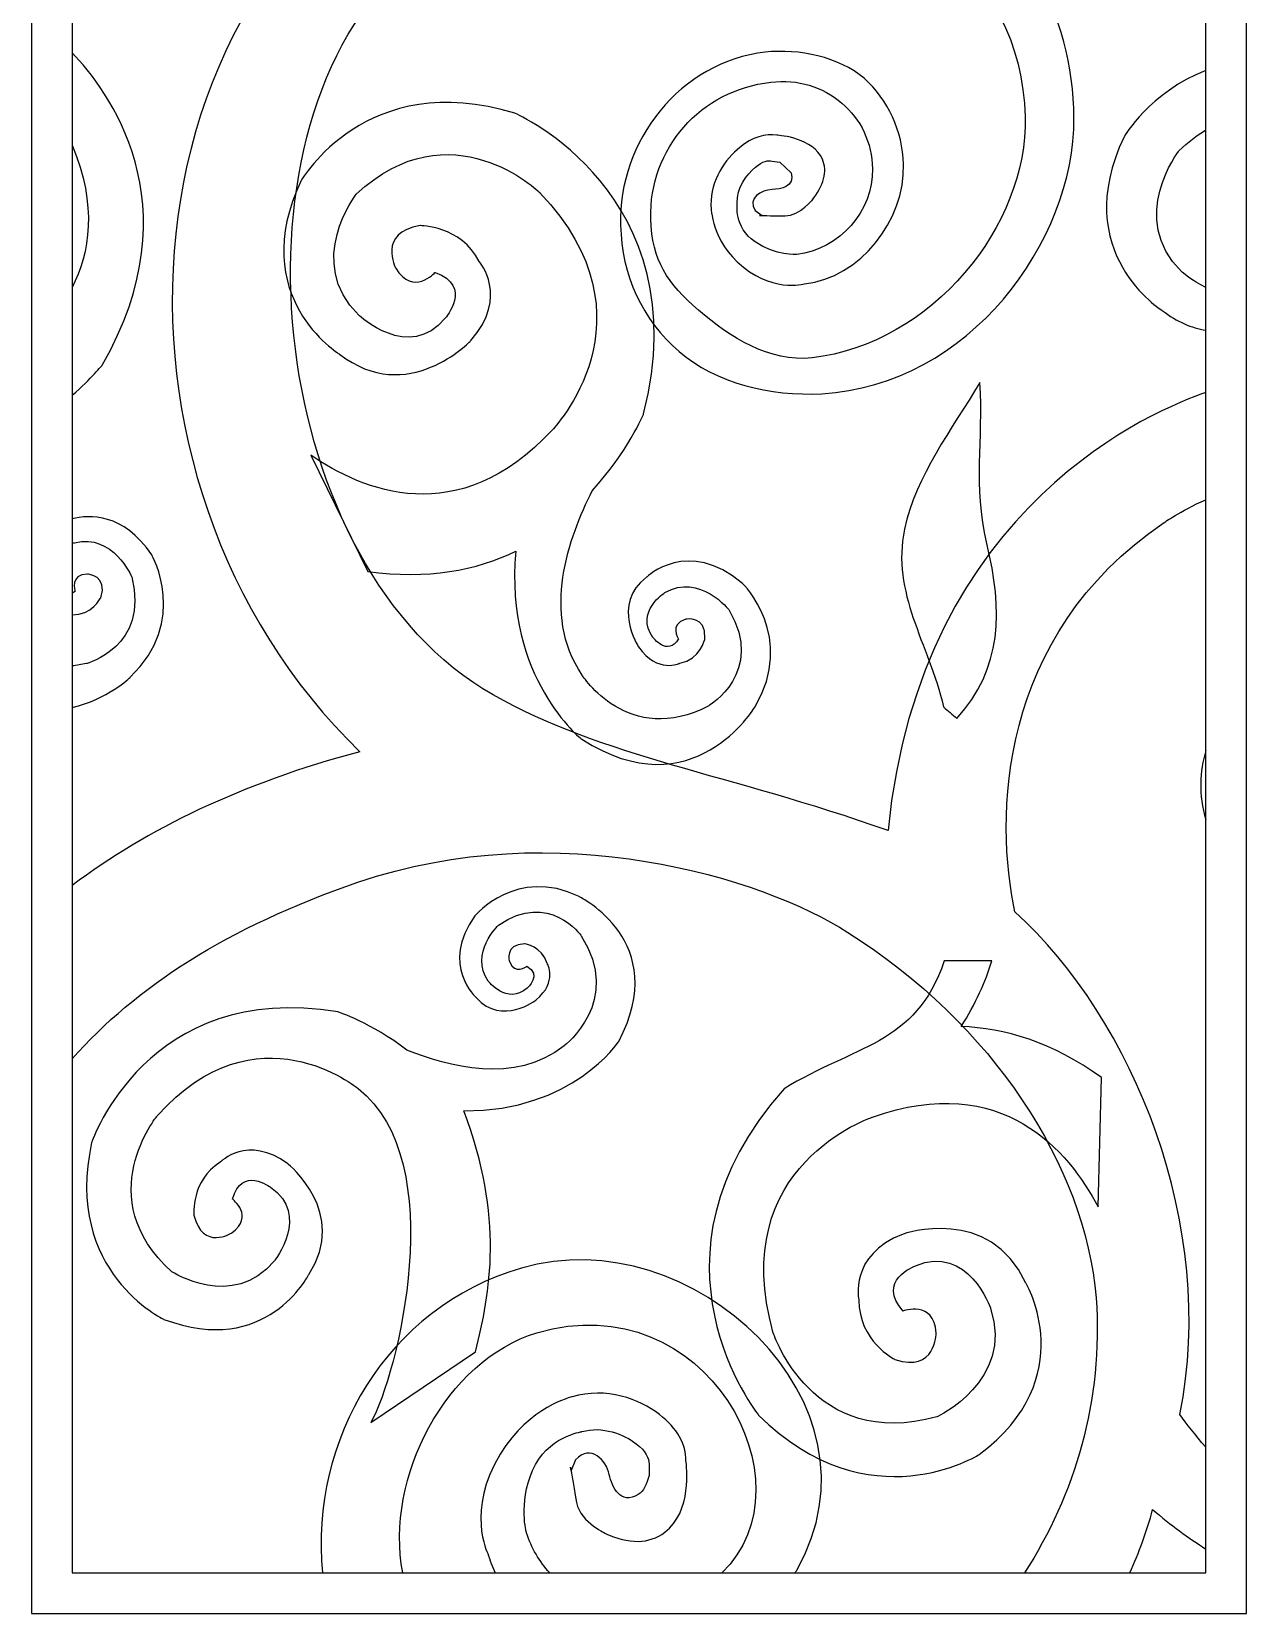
# Model space of a CAD drawing. Header units: centimetres. Extents: x -9.3 to 4.2, y -16.9 to 28.3.
# Drawn here: x -9.33 to 4.24, y -16.93 to 0.74 of the extents above; entities that cross this region are included whole.
import ezdxf

# ---------------------------------------------------------------- set-up
doc = ezdxf.new("R2010")
doc.units = ezdxf.units.CM
doc.header["$MEASUREMENT"] = 0
doc.layers.add('layer 1', color=7, linetype='Continuous')

msp = doc.modelspace()

# ---------------------------------------------------------------- linework, layer by layer
at = {"layer": 'layer 1', "color": 17}
msp.add_lwpolyline([(-9.32529, -16.92782), (4.24021, -16.92782), (4.24021, 28.2905), (-9.32529, 28.2905), (-9.32529, -16.92782)], close=True, dxfattribs=at)
at = {"layer": 'layer 1', "color": 7}
msp.add_open_spline([(-8.87311, 27.83832), (-8.87311, 27.83832), (3.78802, 27.83832), (3.78802, 27.83832), (3.78802, 27.83832), (3.78802, 27.83832), (3.78802, -16.47565), (3.78802, -16.47565), (3.78802, -16.47565), (3.78802, -16.47565), (-8.87311, -16.47565), (-8.87311, -16.47565), (-8.87311, -16.47565), (-8.87311, -16.47565), (-8.87311, 27.83832), (-8.87311, 27.83832)], degree=3, knots=[0, 0, 0, 0, 0.2, 0.2, 0.2, 0.2, 0.4, 0.4, 0.4, 0.4, 0.6, 0.6, 0.6, 0.6, 1, 1, 1, 1], dxfattribs=at)
at = {"layer": 'layer 1', "color": 15}
for points, knots in [([(3.78802, 5.43565), (3.48702, 5.34152), (3.29549, 5.22539), (3.29549, 5.22539), (3.29549, 5.22539), (0.88293, 3.83805), (1.91641, 1.39876), (1.91641, 1.39876), (1.91641, 1.39876), (1.91641, 1.39876), (1.89434, 1.41456), (1.89434, 1.41456), (1.89434, 1.41456), (2.15342, 0.91085), (2.3115, 0.35871), (2.31453, -0.22682), (2.31453, -0.22682), (2.32285, -1.60385), (1.14296, -3.21564), (-0.50198, -3.30561), (-0.50198, -3.30561), (-1.07576, -3.33696), (-1.68641, -3.18894), (-2.09355, -2.83376), (-2.09355, -2.83376), (-2.50554, -2.486), (-2.73774, -1.98071), (-2.74787, -1.42357), (-2.74787, -1.42357), (-2.77909, -0.48716), (-2.07727, 0.40499), (-1.13203, 0.50844), (-1.13203, 0.50844), (-0.7577, 0.55069), (-0.30665, 0.4533), (-0.02824, 0.21788), (-0.02824, 0.21788), (0.23918, -0.02097), (0.40138, -0.37474), (0.41186, -0.74304), (0.41186, -0.74304), (0.4303, -1.37234), (-0.07348, -2.01014), (-0.69497, -2.07893), (-0.69497, -2.07893), (-0.69497, -2.07893), (-1.07858, -2.18536), (-1.44465, -1.83151), (-1.44465, -1.83151), (-1.75227, -1.53798), (-1.73894, -1.19668), (-1.73894, -1.19668), (-1.73894, -1.19668), (-1.74504, -0.92235), (-1.57764, -0.68421), (-1.41723, -0.55596), (-1.41723, -0.55596), (-1.28048, -0.44156), (-1.12612, -0.39356), (-1.00451, -0.41936), (-1.00451, -0.41936), (-0.96048, -0.42004), (-0.59901, -0.45066), (-0.49418, -0.688), (-0.49418, -0.688), (-0.4342, -0.82135), (-0.48208, -0.98051), (-0.61396, -1.15163), (-0.61396, -1.15163), (-0.59144, -1.11661), (-0.74309, -1.32273), (-0.91203, -1.3204), (-0.91203, -1.3204), (-1.07419, -1.31804), (-1.19636, -1.31426), (-1.19636, -1.31426), (-1.19636, -1.31426), (-1.19636, -1.31426), (-1.1682, -1.31564), (-1.1682, -1.31564), (-1.1682, -1.31564), (-1.1682, -1.31564), (-1.2461, -1.25899), (-1.2461, -1.25899), (-1.2461, -1.25899), (-1.33574, -1.12087), (-1.17518, -1.03115), (-1.05708, -1.025), (-1.05708, -1.025), (-0.95822, -1.02463), (-0.79725, -0.99037), (-0.84143, -0.83748), (-0.84143, -0.83748), (-0.84143, -0.83748), (-0.971, -0.72132), (-0.971, -0.72132), (-0.971, -0.72132), (-0.971, -0.72132), (-1.05721, -0.7083), (-1.05721, -0.7083), (-1.05721, -0.7083), (-1.09832, -0.69554), (-1.16093, -0.70869), (-1.24134, -0.77483), (-1.24134, -0.77483), (-1.34054, -0.85522), (-1.45491, -1.01039), (-1.44581, -1.17802), (-1.44581, -1.17802), (-1.44581, -1.17802), (-1.48417, -1.45251), (-1.2467, -1.60828), (-1.2467, -1.60828), (-1.0111, -1.77379), (-0.78087, -1.74944), (-0.78087, -1.74944), (-0.78087, -1.74944), (-0.30307, -1.696), (0.07615, -1.26421), (0.06488, -0.79472), (0.06488, -0.79472), (0.06082, -0.50154), (-0.06591, -0.23803), (-0.2789, -0.06016), (-0.2789, -0.06016), (-0.49066, 0.12661), (-0.76806, 0.20729), (-1.06918, 0.17399), (-1.06918, 0.17399), (-1.85613, 0.08574), (-2.4295, -0.56757), (-2.41133, -1.35098), (-2.41133, -1.35098), (-2.39707, -1.82702), (-2.22363, -2.07151), (-1.87787, -2.37273), (-1.87787, -2.37273), (-1.52299, -2.67624), (-1.08882, -2.95766), (-0.60996, -2.90485), (-0.60996, -2.90485), (0.7278, -2.75252), (1.80289, -1.42268), (1.76959, -0.21509), (1.76959, -0.21509), (1.72848, 1.44167), (0.27421, 2.44581), (-1.43369, 2.8914), (-1.43369, 2.8914), (-2.44592, 3.15245), (-4.21631, 2.41402), (-5.23003, 1.4301), (-5.23003, 1.4301), (-7.21134, -0.4783), (-6.66872, -5.25545), (-4.17098, -6.66934), (-4.17098, -6.66934), (-2.93144, -7.37092), (-1.54206, -7.55202), (0.23895, -8.18469), (0.23895, -8.18469), (0.59485, -4.53389), (3.26595, -3.46797), (3.78802, -3.29358), (3.78802, -3.29358), (3.78802, -3.29358), (3.78802, -4.4893), (3.78802, -4.4893), (3.78802, -4.4893), (3.49674, -4.61917), (3.32106, -4.74482), (3.32106, -4.74482), (3.32106, -4.74482), (1.4464, -6.01859), (1.43562, -8.064), (1.65559, -9.09158), (1.65559, -9.09158), (2.98362, -10.30301), (3.91831, -12.58962), (3.4986, -14.70854), (3.4986, -14.70854), (3.57149, -14.80922), (3.66903, -14.93619), (3.78802, -15.07338), (3.78802, -15.07338), (3.78802, -15.07338), (3.78802, -16.20898), (3.78802, -16.20898), (3.78802, -16.20898), (3.59418, -16.08605), (3.39571, -15.94079), (3.1937, -15.76941), (3.1937, -15.76941), (3.12718, -16.01138), (3.04131, -16.24707), (2.93922, -16.47565), (2.93922, -16.47565), (2.93922, -16.47565), (1.76403, -16.47565), (1.76403, -16.47565), (1.76403, -16.47565), (2.32061, -15.60457), (2.64397, -14.5528), (2.56228, -13.40377), (2.56228, -13.40377), (2.43611, -11.92959), (1.41472, -10.3493), (-0.21152, -9.32189), (-0.21152, -9.32189), (-1.16409, -8.71217), (-3.45725, -8.00309), (-5.68185, -8.76269), (-5.68185, -8.76269), (-7.14143, -9.26372), (-8.16162, -9.93048), (-8.87311, -10.73422), (-8.87311, -10.73422), (-8.87311, -10.73422), (-8.87311, -8.79967), (-8.87311, -8.79967), (-8.87311, -8.79967), (-8.03326, -8.1663), (-6.98774, -7.65851), (-5.65935, -7.30404), (-5.65935, -7.30404), (-8.78313, -4.28617), (-8.51462, 1.53512), (-4.17952, 3.39027), (-4.17952, 3.39027), (-3.72628, 3.84414), (-3.12608, 4.73612), (-3.97861, 5.88222), (-3.97861, 5.88222), (-3.97861, 5.88222), (-4.89671, 7.1843), (-6.4054, 6.20721), (-6.4054, 6.20721), (-6.4054, 6.20721), (-7.45537, 5.46534), (-6.73672, 4.34202), (-6.73672, 4.34202), (-6.73672, 4.34202), (-6.15382, 3.68922), (-5.50603, 4.14085), (-5.50603, 4.14085), (-5.50603, 4.14085), (-4.93475, 4.55875), (-5.31431, 5.01099), (-5.31431, 5.01099), (-5.31431, 5.01099), (-5.58382, 5.35716), (-5.79691, 4.99458), (-5.79691, 4.99458), (-5.79691, 4.99458), (-5.59035, 4.72481), (-5.91357, 4.60315), (-5.91357, 4.60315), (-5.91357, 4.60315), (-6.3111, 4.48206), (-6.29859, 4.93068), (-6.29859, 4.93068), (-6.29859, 4.93068), (-6.22309, 5.34588), (-5.82279, 5.46275), (-5.82279, 5.46275), (-5.82279, 5.46275), (-5.41386, 5.70476), (-5.0378, 5.2271), (-5.0378, 5.2271), (-5.0378, 5.2271), (-4.48263, 4.46052), (-5.15065, 3.87015), (-5.15065, 3.87015), (-5.15065, 3.87015), (-5.90855, 3.03093), (-6.98051, 3.81167), (-6.98051, 3.81167), (-6.98051, 3.81167), (-8.00116, 4.683), (-7.25834, 6.10411), (-7.25834, 6.10411), (-7.25834, 6.10411), (-6.09557, 7.82168), (-3.96863, 6.83932), (-3.96863, 6.83932), (-3.96863, 6.83932), (-3.61507, 6.60418), (-3.28831, 6.17376), (-3.28831, 6.17376), (-2.86245, 5.85146), (-2.14193, 5.42018), (-1.44066, 5.72191), (-1.44066, 5.72191), (-1.44066, 5.72191), (-0.61226, 6.05101), (-0.88997, 6.94988), (-0.88997, 6.94988), (-0.88997, 6.94988), (-1.11757, 7.58199), (-1.82053, 7.33592), (-1.82053, 7.33592), (-1.82053, 7.33592), (-2.25385, 7.10526), (-2.11968, 6.71772), (-2.11968, 6.71772), (-2.11968, 6.71772), (-1.981, 6.37403), (-1.68769, 6.51145), (-1.68769, 6.51145), (-1.68769, 6.51145), (-1.46328, 6.62025), (-1.62323, 6.76763), (-1.62323, 6.76763), (-1.62323, 6.76763), (-1.79464, 6.69417), (-1.80846, 6.87935), (-1.80846, 6.87935), (-1.80846, 6.87935), (-1.81625, 7.09525), (-1.57724, 7.03623), (-1.57724, 7.03623), (-1.57724, 7.03623), (-1.37602, 6.95167), (-1.37521, 6.73426), (-1.37521, 6.73426), (-1.37521, 6.73426), (-1.30783, 6.48874), (-1.61912, 6.34701), (-1.61912, 6.34701), (-1.61912, 6.34701), (-2.10526, 6.146), (-2.31025, 6.56163), (-2.31025, 6.56163), (-2.31025, 6.56163), (-2.63662, 7.05493), (-2.0651, 7.52172), (-2.0651, 7.52172), (-2.0651, 7.52172), (-1.42068, 7.96826), (-0.78987, 7.41259), (-0.78987, 7.41259), (-0.78987, 7.41259), (0.14483, 6.59641), (-0.79072, 5.59732), (-0.79072, 5.59732), (-0.79072, 5.59732), (-1.55137, 4.92723), (-2.81926, 5.28428), (-2.81926, 5.28428), (-2.6991, 4.85288), (-2.69824, 4.33741), (-2.89482, 3.74796), (-2.89482, 3.74796), (-2.2789, 3.83345), (-1.71421, 3.80571), (-1.26724, 3.72503), (-1.26724, 3.72503), (-0.55293, 3.59645), (0.1108, 3.29409), (0.67209, 2.87152), (0.67209, 2.87152), (1.1466, 5.96748), (3.44612, 6.32756), (3.78802, 6.36414), (3.78802, 6.36414), (3.78802, 6.36414), (3.78802, 5.43565), (3.78802, 5.43565)], [0, 0, 0, 0, 0.01075269, 0.01075269, 0.01075269, 0.01075269, 0.02150538, 0.02150538, 0.02150538, 0.02150538, 0.03225806, 0.03225806, 0.03225806, 0.03225806, 0.04301075, 0.04301075, 0.04301075, 0.04301075, 0.05376344, 0.05376344, 0.05376344, 0.05376344, 0.06451613, 0.06451613, 0.06451613, 0.06451613, 0.07526882, 0.07526882, 0.07526882, 0.07526882, 0.08602151, 0.08602151, 0.08602151, 0.08602151, 0.09677419, 0.09677419, 0.09677419, 0.09677419, 0.10752688, 0.10752688, 0.10752688, 0.10752688, 0.11827957, 0.11827957, 0.11827957, 0.11827957, 0.12903226, 0.12903226, 0.12903226, 0.12903226, 0.13978495, 0.13978495, 0.13978495, 0.13978495, 0.15053763, 0.15053763, 0.15053763, 0.15053763, 0.16129032, 0.16129032, 0.16129032, 0.16129032, 0.17204301, 0.17204301, 0.17204301, 0.17204301, 0.1827957, 0.1827957, 0.1827957, 0.1827957, 0.19354839, 0.19354839, 0.19354839, 0.19354839, 0.20430108, 0.20430108, 0.20430108, 0.20430108, 0.21505376, 0.21505376, 0.21505376, 0.21505376, 0.22580645, 0.22580645, 0.22580645, 0.22580645, 0.23655914, 0.23655914, 0.23655914, 0.23655914, 0.24731183, 0.24731183, 0.24731183, 0.24731183, 0.25806452, 0.25806452, 0.25806452, 0.25806452, 0.2688172, 0.2688172, 0.2688172, 0.2688172, 0.27956989, 0.27956989, 0.27956989, 0.27956989, 0.29032258, 0.29032258, 0.29032258, 0.29032258, 0.30107527, 0.30107527, 0.30107527, 0.30107527, 0.31182796, 0.31182796, 0.31182796, 0.31182796, 0.32258065, 0.32258065, 0.32258065, 0.32258065, 0.33333333, 0.33333333, 0.33333333, 0.33333333, 0.34408602, 0.34408602, 0.34408602, 0.34408602, 0.35483871, 0.35483871, 0.35483871, 0.35483871, 0.3655914, 0.3655914, 0.3655914, 0.3655914, 0.37634409, 0.37634409, 0.37634409, 0.37634409, 0.38709677, 0.38709677, 0.38709677, 0.38709677, 0.39784946, 0.39784946, 0.39784946, 0.39784946, 0.40860215, 0.40860215, 0.40860215, 0.40860215, 0.41935484, 0.41935484, 0.41935484, 0.41935484, 0.43010753, 0.43010753, 0.43010753, 0.43010753, 0.44086022, 0.44086022, 0.44086022, 0.44086022, 0.4516129, 0.4516129, 0.4516129, 0.4516129, 0.46236559, 0.46236559, 0.46236559, 0.46236559, 0.47311828, 0.47311828, 0.47311828, 0.47311828, 0.48387097, 0.48387097, 0.48387097, 0.48387097, 0.49462366, 0.49462366, 0.49462366, 0.49462366, 0.50537634, 0.50537634, 0.50537634, 0.50537634, 0.51612903, 0.51612903, 0.51612903, 0.51612903, 0.52688172, 0.52688172, 0.52688172, 0.52688172, 0.53763441, 0.53763441, 0.53763441, 0.53763441, 0.5483871, 0.5483871, 0.5483871, 0.5483871, 0.55913978, 0.55913978, 0.55913978, 0.55913978, 0.56989247, 0.56989247, 0.56989247, 0.56989247, 0.58064516, 0.58064516, 0.58064516, 0.58064516, 0.59139785, 0.59139785, 0.59139785, 0.59139785, 0.60215054, 0.60215054, 0.60215054, 0.60215054, 0.61290323, 0.61290323, 0.61290323, 0.61290323, 0.62365591, 0.62365591, 0.62365591, 0.62365591, 0.6344086, 0.6344086, 0.6344086, 0.6344086, 0.64516129, 0.64516129, 0.64516129, 0.64516129, 0.65591398, 0.65591398, 0.65591398, 0.65591398, 0.66666667, 0.66666667, 0.66666667, 0.66666667, 0.67741935, 0.67741935, 0.67741935, 0.67741935, 0.68817204, 0.68817204, 0.68817204, 0.68817204, 0.69892473, 0.69892473, 0.69892473, 0.69892473, 0.70967742, 0.70967742, 0.70967742, 0.70967742, 0.72043011, 0.72043011, 0.72043011, 0.72043011, 0.7311828, 0.7311828, 0.7311828, 0.7311828, 0.74193548, 0.74193548, 0.74193548, 0.74193548, 0.75268817, 0.75268817, 0.75268817, 0.75268817, 0.76344086, 0.76344086, 0.76344086, 0.76344086, 0.77419355, 0.77419355, 0.77419355, 0.77419355, 0.78494624, 0.78494624, 0.78494624, 0.78494624, 0.79569892, 0.79569892, 0.79569892, 0.79569892, 0.80645161, 0.80645161, 0.80645161, 0.80645161, 0.8172043, 0.8172043, 0.8172043, 0.8172043, 0.82795699, 0.82795699, 0.82795699, 0.82795699, 0.83870968, 0.83870968, 0.83870968, 0.83870968, 0.84946237, 0.84946237, 0.84946237, 0.84946237, 0.86021505, 0.86021505, 0.86021505, 0.86021505, 0.87096774, 0.87096774, 0.87096774, 0.87096774, 0.88172043, 0.88172043, 0.88172043, 0.88172043, 0.89247312, 0.89247312, 0.89247312, 0.89247312, 0.90322581, 0.90322581, 0.90322581, 0.90322581, 0.91397849, 0.91397849, 0.91397849, 0.91397849, 0.92473118, 0.92473118, 0.92473118, 0.92473118, 0.93548387, 0.93548387, 0.93548387, 0.93548387, 0.94623656, 0.94623656, 0.94623656, 0.94623656, 0.95698925, 0.95698925, 0.95698925, 0.95698925, 0.96774194, 0.96774194, 0.96774194, 0.96774194, 0.97849462, 0.97849462, 0.97849462, 0.97849462, 1, 1, 1, 1]), ([(-8.87311, -2.12072), (-8.67818, -1.73578), (-8.58787, -1.20544), (-8.87311, -0.53018), (-8.87311, -0.53018), (-8.87311, -0.53018), (-8.87311, 0.50207), (-8.87311, 0.50207), (-8.87311, 0.50207), (-8.48514, 0.10015), (-7.49946, -1.17982), (-8.53694, -2.98582), (-8.53694, -2.98582), (-8.53694, -2.98582), (-8.65607, -3.13445), (-8.87311, -3.32337), (-8.87311, -3.32337), (-8.87311, -3.32337), (-8.87311, -2.12072), (-8.87311, -2.12072)], [0, 0, 0, 0, 0.16666667, 0.16666667, 0.16666667, 0.16666667, 0.33333333, 0.33333333, 0.33333333, 0.33333333, 0.5, 0.5, 0.5, 0.5, 0.66666667, 0.66666667, 0.66666667, 0.66666667, 1, 1, 1, 1]), ([(-6.20741, -3.99269), (-5.63377, -4.38541), (-4.56413, -4.84767), (-3.5124, -3.71159), (-3.5124, -3.71159), (-3.5124, -3.71159), (-2.3075, -2.47466), (-3.64834, -1.06135), (-3.64834, -1.06135), (-3.64834, -1.06135), (-4.64742, -0.09004), (-5.70148, -1.07895), (-5.70148, -1.07895), (-5.70148, -1.07895), (-6.28119, -1.82973), (-5.67128, -2.43018), (-5.67128, -2.43018), (-5.67128, -2.43018), (-5.11251, -2.95583), (-4.70608, -2.46156), (-4.70608, -2.46156), (-4.70608, -2.46156), (-4.3908, -2.10562), (-4.81945, -1.95063), (-4.81945, -1.95063), (-4.81945, -1.95063), (-5.06584, -2.22431), (-5.25969, -1.9041), (-5.25969, -1.9041), (-5.25969, -1.9041), (-5.4677, -1.50461), (-4.98722, -1.42879), (-4.98722, -1.42879), (-4.98722, -1.42879), (-4.52984, -1.42674), (-4.32578, -1.83002), (-4.32578, -1.83002), (-4.32578, -1.83002), (-3.98667, -2.21764), (-4.42087, -2.71323), (-4.42087, -2.71323), (-4.42087, -2.71323), (-5.12733, -3.45707), (-5.88908, -2.86262), (-5.88908, -2.86262), (-5.88908, -2.86262), (-6.93385, -2.22186), (-6.31499, -0.92458), (-6.31499, -0.92458), (-6.31499, -0.92458), (-5.58943, 0.33602), (-3.92767, -0.17305), (-3.92767, -0.17305), (-3.92767, -0.17305), (-1.86661, -1.07065), (-2.49066, -3.53204), (-2.49066, -3.53204), (-2.49066, -3.53204), (-2.67094, -3.95547), (-3.06461, -4.38915), (-3.06461, -4.38915), (-3.32339, -4.90694), (-3.63974, -5.76032), (-3.1789, -6.44755), (-3.1789, -6.44755), (-3.1789, -6.44755), (-2.66365, -7.26478), (-1.76112, -6.79028), (-1.76112, -6.79028), (-1.76112, -6.79028), (-1.13285, -6.42218), (-1.53471, -5.7221), (-1.53471, -5.7221), (-1.53471, -5.7221), (-1.86658, -5.30624), (-2.25282, -5.52621), (-2.25282, -5.52621), (-2.25282, -5.52621), (-2.59146, -5.74225), (-2.38676, -6.02746), (-2.38676, -6.02746), (-2.38676, -6.02746), (-2.22624, -6.24495), (-2.101, -6.04524), (-2.101, -6.04524), (-2.101, -6.04524), (-2.21333, -5.8772), (-2.01877, -5.82569), (-2.01877, -5.82569), (-2.01877, -5.82569), (-1.79029, -5.77449), (-1.80568, -6.04087), (-1.80568, -6.04087), (-1.80568, -6.04087), (-1.8558, -6.27206), (-2.08727, -6.31612), (-2.08727, -6.31612), (-2.08727, -6.31612), (-2.33548, -6.43671), (-2.54834, -6.13319), (-2.54834, -6.13319), (-2.54834, -6.13319), (-2.85911, -5.65517), (-2.457, -5.35417), (-2.457, -5.35417), (-2.457, -5.35417), (-1.99626, -4.90842), (-1.38534, -5.4246), (-1.38534, -5.4246), (-1.38534, -5.4246), (-0.78152, -6.02248), (-1.24822, -6.80499), (-1.24822, -6.80499), (-1.24822, -6.80499), (-1.93211, -7.96307), (-3.1825, -7.16479), (-3.1825, -7.16479), (-3.1825, -7.16479), (-4.04761, -6.48749), (-3.91912, -5.06565), (-3.91912, -5.06565), (-4.35489, -5.27939), (-4.90393, -5.38274), (-5.57104, -5.29042), (-5.57104, -5.29042), (-5.57104, -5.29042), (-6.20741, -3.99269), (-6.20741, -3.99269)], [0, 0, 0, 0, 0.03030303, 0.03030303, 0.03030303, 0.03030303, 0.06060606, 0.06060606, 0.06060606, 0.06060606, 0.09090909, 0.09090909, 0.09090909, 0.09090909, 0.12121212, 0.12121212, 0.12121212, 0.12121212, 0.15151515, 0.15151515, 0.15151515, 0.15151515, 0.18181818, 0.18181818, 0.18181818, 0.18181818, 0.21212121, 0.21212121, 0.21212121, 0.21212121, 0.24242424, 0.24242424, 0.24242424, 0.24242424, 0.27272727, 0.27272727, 0.27272727, 0.27272727, 0.3030303, 0.3030303, 0.3030303, 0.3030303, 0.33333333, 0.33333333, 0.33333333, 0.33333333, 0.36363636, 0.36363636, 0.36363636, 0.36363636, 0.39393939, 0.39393939, 0.39393939, 0.39393939, 0.42424242, 0.42424242, 0.42424242, 0.42424242, 0.45454545, 0.45454545, 0.45454545, 0.45454545, 0.48484848, 0.48484848, 0.48484848, 0.48484848, 0.51515152, 0.51515152, 0.51515152, 0.51515152, 0.54545455, 0.54545455, 0.54545455, 0.54545455, 0.57575758, 0.57575758, 0.57575758, 0.57575758, 0.60606061, 0.60606061, 0.60606061, 0.60606061, 0.63636364, 0.63636364, 0.63636364, 0.63636364, 0.66666667, 0.66666667, 0.66666667, 0.66666667, 0.6969697, 0.6969697, 0.6969697, 0.6969697, 0.72727273, 0.72727273, 0.72727273, 0.72727273, 0.75757576, 0.75757576, 0.75757576, 0.75757576, 0.78787879, 0.78787879, 0.78787879, 0.78787879, 0.81818182, 0.81818182, 0.81818182, 0.81818182, 0.84848485, 0.84848485, 0.84848485, 0.84848485, 0.87878788, 0.87878788, 0.87878788, 0.87878788, 0.90909091, 0.90909091, 0.90909091, 0.90909091, 0.93939394, 0.93939394, 0.93939394, 0.93939394, 1, 1, 1, 1]), ([(3.78802, -0.35919), (3.689, -0.42048), (3.58867, -0.49702), (3.48782, -0.59164), (3.48782, -0.59164), (3.48782, -0.59164), (2.90811, -1.34242), (3.51802, -1.94287), (3.51802, -1.94287), (3.51802, -1.94287), (3.62902, -2.04722), (3.78802, -2.11922), (3.78802, -2.11922), (3.78802, -2.11922), (3.78802, -2.59545), (3.78802, -2.59545), (3.78802, -2.59545), (3.63271, -2.57205), (3.46781, -2.50609), (3.30021, -2.37531), (3.30021, -2.37531), (3.30021, -2.37531), (2.25545, -1.73455), (2.87431, -0.43727), (2.87431, -0.43727), (2.87431, -0.43727), (3.16149, 0.06138), (3.78802, 0.30477), (3.78802, 0.30477), (3.78802, 0.30477), (3.78802, -0.35919), (3.78802, -0.35919)], [0, 0, 0, 0, 0.11111111, 0.11111111, 0.11111111, 0.11111111, 0.22222222, 0.22222222, 0.22222222, 0.22222222, 0.33333333, 0.33333333, 0.33333333, 0.33333333, 0.44444444, 0.44444444, 0.44444444, 0.44444444, 0.55555556, 0.55555556, 0.55555556, 0.55555556, 0.66666667, 0.66666667, 0.66666667, 0.66666667, 0.77777778, 0.77777778, 0.77777778, 0.77777778, 1, 1, 1, 1]), ([(1.26467, -3.18079), (1.30535, -3.84061), (1.18693, -4.3151), (1.34236, -4.9798), (1.34236, -4.9798), (1.52032, -5.72255), (1.51895, -6.3784), (1.00548, -6.9316), (1.00548, -6.9316), (0.9574, -6.88931), (0.90851, -6.8465), (0.85962, -6.80424), (0.85962, -6.80424), (0.68845, -6.08538), (0.27249, -5.5357), (0.42288, -4.81926), (0.42288, -4.81926), (0.55034, -4.21797), (0.95176, -3.70474), (1.26467, -3.18079)], [0, 0, 0, 0, 0.16666667, 0.16666667, 0.16666667, 0.16666667, 0.33333333, 0.33333333, 0.33333333, 0.33333333, 0.5, 0.5, 0.5, 0.5, 0.66666667, 0.66666667, 0.66666667, 0.66666667, 1, 1, 1, 1]), ([(-8.87311, -6.34531), (-8.822, -6.34013), (-8.76885, -6.33196), (-8.71334, -6.32008), (-8.71334, -6.32008), (-8.71334, -6.32008), (-8.00907, -6.13509), (-8.20718, -5.35256), (-8.20718, -5.35256), (-8.20718, -5.35256), (-8.41458, -4.86259), (-8.84584, -4.97022), (-8.84584, -4.97022), (-8.84584, -4.97022), (-8.85627, -4.97341), (-8.87311, -4.98014), (-8.87311, -4.98014), (-8.87311, -4.98014), (-8.87311, -4.70432), (-8.87311, -4.70432), (-8.87311, -4.70432), (-8.68233, -4.65413), (-8.30351, -4.63413), (-7.9831, -5.10638), (-7.9831, -5.10638), (-7.9831, -5.10638), (-7.56294, -5.84498), (-8.22343, -6.47259), (-8.22343, -6.47259), (-8.22343, -6.47259), (-8.48425, -6.72248), (-8.87311, -6.80938), (-8.87311, -6.80938), (-8.87311, -6.80938), (-8.87311, -6.34531), (-8.87311, -6.34531)], [0, 0, 0, 0, 0.1, 0.1, 0.1, 0.1, 0.2, 0.2, 0.2, 0.2, 0.3, 0.3, 0.3, 0.3, 0.4, 0.4, 0.4, 0.4, 0.5, 0.5, 0.5, 0.5, 0.6, 0.6, 0.6, 0.6, 0.7, 0.7, 0.7, 0.7, 0.8, 0.8, 0.8, 0.8, 1, 1, 1, 1]), ([(-8.87311, -5.53709), (-8.8623, -5.53002), (-8.85115, -5.52141), (-8.83965, -5.51096), (-8.83965, -5.51096), (-8.83965, -5.51096), (-8.90249, -5.31886), (-8.70125, -5.32173), (-8.70125, -5.32173), (-8.70125, -5.32173), (-8.46742, -5.33406), (-8.5541, -5.58642), (-8.5541, -5.58642), (-8.5541, -5.58642), (-8.65644, -5.77978), (-8.87311, -5.77679), (-8.87311, -5.77679), (-8.87311, -5.77679), (-8.87311, -5.53709), (-8.87311, -5.53709)], [0, 0, 0, 0, 0.16666667, 0.16666667, 0.16666667, 0.16666667, 0.33333333, 0.33333333, 0.33333333, 0.33333333, 0.5, 0.5, 0.5, 0.5, 0.66666667, 0.66666667, 0.66666667, 0.66666667, 1, 1, 1, 1]), ([(3.78802, -8.06612), (3.70409, -7.78331), (3.71988, -7.52212), (3.78802, -7.29115), (3.78802, -7.29115), (3.78802, -7.29115), (3.78802, -8.06612), (3.78802, -8.06612)], [0, 0, 0, 0, 0.33333333, 0.33333333, 0.33333333, 0.33333333, 1, 1, 1, 1]), ([(-5.53636, -14.79534), (-5.24343, -14.28011), (-4.639, -11.8783), (-5.67882, -11.06541), (-5.67882, -11.06541), (-5.67882, -11.06541), (-6.8152, -10.12956), (-7.92074, -11.36901), (-7.92074, -11.36901), (-7.92074, -11.36901), (-8.67502, -12.28674), (-7.76006, -13.11204), (-7.76006, -13.11204), (-7.76006, -13.11204), (-7.08108, -13.55126), (-6.61424, -12.99048), (-6.61424, -12.99048), (-6.61424, -12.99048), (-6.20732, -12.47846), (-6.65609, -12.16825), (-6.65609, -12.16825), (-6.65609, -12.16825), (-6.98086, -11.92566), (-7.08211, -12.30083), (-7.08211, -12.30083), (-7.08211, -12.30083), (-6.83211, -12.49073), (-7.09039, -12.67815), (-7.09039, -12.67815), (-7.09039, -12.67815), (-7.41503, -12.88322), (-7.51354, -12.4804), (-7.51354, -12.4804), (-7.51354, -12.4804), (-7.54775, -12.09197), (-7.21961, -11.88998), (-7.21961, -11.88998), (-7.21961, -11.88998), (-6.91437, -11.57437), (-6.46252, -11.90809), (-6.46252, -11.90809), (-6.46252, -11.90809), (-5.78044, -12.45548), (-6.23139, -13.14483), (-6.23139, -13.14483), (-6.23139, -13.14483), (-6.70161, -14.07791), (-7.84766, -13.64422), (-7.84766, -13.64422), (-7.84766, -13.64422), (-8.97013, -13.11728), (-8.65559, -11.66937), (-8.65559, -11.66937), (-8.65559, -11.66937), (-8.03929, -9.85465), (-5.90388, -10.21012), (-5.90388, -10.21012), (-5.90388, -10.21012), (-5.53135, -10.33323), (-5.13497, -10.6369), (-5.13497, -10.6369), (-4.67671, -10.82), (-3.92924, -11.02819), (-3.37811, -10.5879), (-3.37811, -10.5879), (-3.37811, -10.5879), (-2.72038, -10.09215), (-3.18756, -9.35906), (-3.18756, -9.35906), (-3.18756, -9.35906), (-3.54488, -8.85143), (-4.11113, -9.24253), (-4.11113, -9.24253), (-4.11113, -9.24253), (-4.44087, -9.554), (-4.22658, -9.86652), (-4.22658, -9.86652), (-4.22658, -9.86652), (-4.019, -10.13889), (-3.79122, -9.94473), (-3.79122, -9.94473), (-3.79122, -9.94473), (-3.61785, -9.79293), (-3.7964, -9.7007), (-3.7964, -9.7007), (-3.7964, -9.7007), (-3.93119, -9.80806), (-3.98876, -9.64643), (-3.98876, -9.64643), (-3.98876, -9.64643), (-4.04848, -9.45595), (-3.82108, -9.45011), (-3.82108, -9.45011), (-3.82108, -9.45011), (-3.62111, -9.47628), (-3.56724, -9.66981), (-3.56724, -9.66981), (-3.56724, -9.66981), (-3.44718, -9.87212), (-3.68993, -10.0745), (-3.68993, -10.0745), (-3.68993, -10.0745), (-4.07399, -10.37246), (-4.35824, -10.0522), (-4.35824, -10.0522), (-4.35824, -10.0522), (-4.76964, -9.6924), (-4.37447, -9.13675), (-4.37447, -9.13675), (-4.37447, -9.13675), (-3.90939, -8.58133), (-3.21146, -8.92228), (-3.21146, -8.92228), (-3.21146, -8.92228), (-2.17906, -9.4211), (-2.7685, -10.54005), (-2.7685, -10.54005), (-2.7685, -10.54005), (-3.28251, -11.32309), (-4.49959, -11.31484), (-4.49959, -11.31484), (-4.04369, -12.51066), (-4.20455, -13.3459), (-4.36838, -14.00771), (-4.36838, -14.00771), (-4.36838, -14.00771), (-5.53636, -14.79534), (-5.53636, -14.79534)], [0, 0, 0, 0, 0.03030303, 0.03030303, 0.03030303, 0.03030303, 0.06060606, 0.06060606, 0.06060606, 0.06060606, 0.09090909, 0.09090909, 0.09090909, 0.09090909, 0.12121212, 0.12121212, 0.12121212, 0.12121212, 0.15151515, 0.15151515, 0.15151515, 0.15151515, 0.18181818, 0.18181818, 0.18181818, 0.18181818, 0.21212121, 0.21212121, 0.21212121, 0.21212121, 0.24242424, 0.24242424, 0.24242424, 0.24242424, 0.27272727, 0.27272727, 0.27272727, 0.27272727, 0.3030303, 0.3030303, 0.3030303, 0.3030303, 0.33333333, 0.33333333, 0.33333333, 0.33333333, 0.36363636, 0.36363636, 0.36363636, 0.36363636, 0.39393939, 0.39393939, 0.39393939, 0.39393939, 0.42424242, 0.42424242, 0.42424242, 0.42424242, 0.45454545, 0.45454545, 0.45454545, 0.45454545, 0.48484848, 0.48484848, 0.48484848, 0.48484848, 0.51515152, 0.51515152, 0.51515152, 0.51515152, 0.54545455, 0.54545455, 0.54545455, 0.54545455, 0.57575758, 0.57575758, 0.57575758, 0.57575758, 0.60606061, 0.60606061, 0.60606061, 0.60606061, 0.63636364, 0.63636364, 0.63636364, 0.63636364, 0.66666667, 0.66666667, 0.66666667, 0.66666667, 0.6969697, 0.6969697, 0.6969697, 0.6969697, 0.72727273, 0.72727273, 0.72727273, 0.72727273, 0.75757576, 0.75757576, 0.75757576, 0.75757576, 0.78787879, 0.78787879, 0.78787879, 0.78787879, 0.81818182, 0.81818182, 0.81818182, 0.81818182, 0.84848485, 0.84848485, 0.84848485, 0.84848485, 0.87878788, 0.87878788, 0.87878788, 0.87878788, 0.90909091, 0.90909091, 0.90909091, 0.90909091, 0.93939394, 0.93939394, 0.93939394, 0.93939394, 1, 1, 1, 1]), ([(2.58374, -12.38607), (2.25759, -11.77212), (1.52425, -10.86658), (0.06562, -11.38547), (0.06562, -11.38547), (0.06562, -11.38547), (-1.57547, -11.92269), (-1.04282, -13.79661), (-1.04282, -13.79661), (-1.04282, -13.79661), (-0.60803, -15.12045), (0.78442, -14.73303), (0.78442, -14.73303), (0.78442, -14.73303), (1.64617, -14.33665), (1.3842, -13.52184), (1.3842, -13.52184), (1.3842, -13.52184), (1.13288, -12.79702), (0.5436, -13.04649), (0.5436, -13.04649), (0.5436, -13.04649), (0.09922, -13.21566), (0.40713, -13.55175), (0.40713, -13.55175), (0.40713, -13.55175), (0.75234, -13.42351), (0.7756, -13.7971), (0.7756, -13.7971), (0.7756, -13.7971), (0.77465, -14.24751), (0.3138, -14.09189), (0.3138, -14.09189), (0.3138, -14.09189), (-0.09239, -13.88161), (-0.08619, -13.42969), (-0.08619, -13.42969), (-0.08619, -13.42969), (-0.20691, -12.92903), (0.4076, -12.69126), (0.4076, -12.69126), (0.4076, -12.69126), (1.37843, -12.3598), (1.77771, -13.2397), (1.77771, -13.2397), (1.77771, -13.2397), (2.40625, -14.29186), (1.2564, -15.15429), (1.2564, -15.15429), (1.2564, -15.15429), (0.02903, -15.93474), (-1.20723, -14.71317), (-1.20723, -14.71317), (-1.20723, -14.71317), (-2.61712, -12.9622), (-0.92289, -11.07078), (-0.92289, -11.07078), (-0.14504, -10.58261), (0.5445, -10.58984), (0.86656, -9.64167), (0.86656, -9.64167), (0.86656, -9.64167), (1.39735, -9.64167), (1.39735, -9.64167), (1.39735, -9.64167), (1.32767, -9.87169), (1.21869, -10.11847), (1.05385, -10.37436), (1.05385, -10.37436), (1.53905, -10.38705), (2.07342, -10.55008), (2.62165, -10.9412), (2.62165, -10.9412), (2.62165, -10.9412), (2.58374, -12.38607), (2.58374, -12.38607)], [0, 0, 0, 0, 0.05, 0.05, 0.05, 0.05, 0.1, 0.1, 0.1, 0.1, 0.15, 0.15, 0.15, 0.15, 0.2, 0.2, 0.2, 0.2, 0.25, 0.25, 0.25, 0.25, 0.3, 0.3, 0.3, 0.3, 0.35, 0.35, 0.35, 0.35, 0.4, 0.4, 0.4, 0.4, 0.45, 0.45, 0.45, 0.45, 0.5, 0.5, 0.5, 0.5, 0.55, 0.55, 0.55, 0.55, 0.6, 0.6, 0.6, 0.6, 0.65, 0.65, 0.65, 0.65, 0.7, 0.7, 0.7, 0.7, 0.75, 0.75, 0.75, 0.75, 0.8, 0.8, 0.8, 0.8, 0.85, 0.85, 0.85, 0.85, 0.9, 0.9, 0.9, 0.9, 1, 1, 1, 1]), ([(-6.07698, -16.47565), (-6.21951, -14.98609), (-5.36421, -13.51888), (-3.85643, -13.07102), (-3.85643, -13.07102), (-1.96597, -12.51505), (0.28755, -14.57107), (-0.78085, -16.44515), (-0.78085, -16.44515), (-0.7865, -16.45548), (-0.79249, -16.46548), (-0.79831, -16.47565), (-0.79831, -16.47565), (-0.79831, -16.47565), (-1.61596, -16.47565), (-1.61596, -16.47565), (-1.61596, -16.47565), (-0.58397, -15.47759), (-1.79375, -13.23723), (-3.68183, -13.79457), (-3.68183, -13.79457), (-4.69827, -14.09621), (-5.38424, -15.41573), (-5.18089, -16.47565), (-5.18089, -16.47565), (-5.18089, -16.47565), (-6.07698, -16.47565), (-6.07698, -16.47565)], [0, 0, 0, 0, 0.125, 0.125, 0.125, 0.125, 0.25, 0.25, 0.25, 0.25, 0.375, 0.375, 0.375, 0.375, 0.5, 0.5, 0.5, 0.5, 0.625, 0.625, 0.625, 0.625, 0.75, 0.75, 0.75, 0.75, 1, 1, 1, 1]), ([(-4.14794, -16.47565), (-4.17965, -16.40678), (-4.20778, -16.33431), (-4.23172, -16.25798), (-4.23172, -16.25798), (-4.23172, -16.25798), (-4.47823, -15.77687), (-4.09255, -15.14819), (-4.09255, -15.14819), (-3.76261, -14.61307), (-3.28754, -14.50926), (-3.28754, -14.50926), (-3.28754, -14.50926), (-2.90734, -14.39564), (-2.53741, -14.53504), (-2.31471, -14.70546), (-2.31471, -14.70546), (-2.11536, -14.85947), (-2.01072, -15.04494), (-2.02043, -15.22217), (-2.02043, -15.22217), (-2.00475, -15.28413), (-1.95288, -15.79666), (-2.25285, -16.02239), (-2.25285, -16.02239), (-2.42933, -16.15429), (-2.65287, -16.15661), (-2.92748, -16.0321), (-2.92748, -16.0321), (-2.87978, -16.04949), (-3.19676, -15.91731), (-3.23867, -15.69138), (-3.23867, -15.69138), (-3.28038, -15.46185), (-3.30937, -15.29557), (-3.30937, -15.29557), (-3.30937, -15.29557), (-3.30937, -15.29557), (-3.29844, -15.33045), (-3.29844, -15.33045), (-3.29844, -15.33045), (-3.29844, -15.33045), (-3.2521, -15.21216), (-3.2521, -15.21216), (-3.2521, -15.21216), (-3.07771, -15.03072), (-2.90871, -15.21977), (-2.87446, -15.37714), (-2.87446, -15.37714), (-2.84219, -15.51631), (-2.75145, -15.72237), (-2.55016, -15.60053), (-2.55016, -15.60053), (-2.48974, -15.56813), (-2.45662, -15.4791), (-2.42966, -15.38712), (-2.42966, -15.38712), (-2.42966, -15.38712), (-2.43076, -15.26159), (-2.43076, -15.26159), (-2.43076, -15.26159), (-2.42846, -15.19596), (-2.46559, -15.11671), (-2.57302, -15.03392), (-2.57302, -15.03392), (-2.71017, -14.92858), (-2.95419, -14.83042), (-3.18045, -14.89837), (-3.18045, -14.89837), (-3.18045, -14.89837), (-3.57081, -14.95445), (-3.73157, -15.33059), (-3.73157, -15.33059), (-3.89144, -15.71414), (-3.79861, -16.02752), (-3.79861, -16.02752), (-3.79861, -16.02752), (-3.7449, -16.19853), (-3.65516, -16.3497), (-3.54008, -16.47565), (-3.54008, -16.47565), (-3.54008, -16.47565), (-4.14794, -16.47565), (-4.14794, -16.47565)], [0, 0, 0, 0, 0.04545455, 0.04545455, 0.04545455, 0.04545455, 0.09090909, 0.09090909, 0.09090909, 0.09090909, 0.13636364, 0.13636364, 0.13636364, 0.13636364, 0.18181818, 0.18181818, 0.18181818, 0.18181818, 0.22727273, 0.22727273, 0.22727273, 0.22727273, 0.27272727, 0.27272727, 0.27272727, 0.27272727, 0.31818182, 0.31818182, 0.31818182, 0.31818182, 0.36363636, 0.36363636, 0.36363636, 0.36363636, 0.40909091, 0.40909091, 0.40909091, 0.40909091, 0.45454545, 0.45454545, 0.45454545, 0.45454545, 0.5, 0.5, 0.5, 0.5, 0.54545455, 0.54545455, 0.54545455, 0.54545455, 0.59090909, 0.59090909, 0.59090909, 0.59090909, 0.63636364, 0.63636364, 0.63636364, 0.63636364, 0.68181818, 0.68181818, 0.68181818, 0.68181818, 0.72727273, 0.72727273, 0.72727273, 0.72727273, 0.77272727, 0.77272727, 0.77272727, 0.77272727, 0.81818182, 0.81818182, 0.81818182, 0.81818182, 0.86363636, 0.86363636, 0.86363636, 0.86363636, 0.90909091, 0.90909091, 0.90909091, 0.90909091, 1, 1, 1, 1])]:
    msp.add_open_spline(points, degree=3, knots=knots, dxfattribs=at)

doc.saveas('drawing.dxf')
